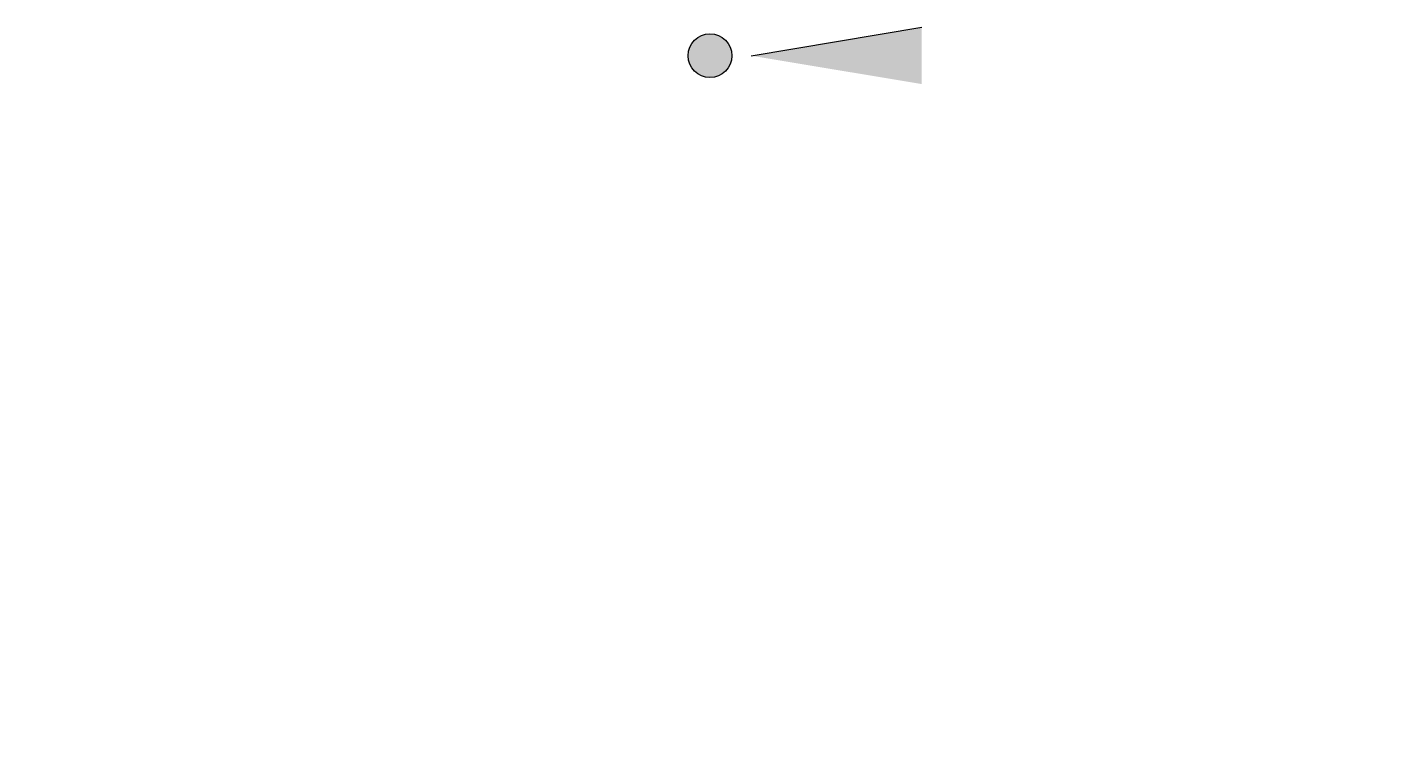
# Model space of a CAD drawing. Extents: x -5 to 5, y -5 to 0.2.
import ezdxf

# ---------------------------------------------------------------- set-up
doc = ezdxf.new("R2010")
doc.units = 0

msp = doc.modelspace()

# ---------------------------------------------------------------- hatches: boundary and pattern name
h = msp.add_hatch(color=256)
h.dxf.hatch_style = 1
h.paths.add_polyline_path([(1.551, -0.208), (1.551, 0.208), (0.301, 0)])
h.paths.add_polyline_path([(-0.161, 0, 1), (0.161, 0, 1)])
h = msp.add_hatch()
h.set_pattern_fill('ANGLE', color=256, scale=3.333333)
h.set_pattern_definition([(0, (0, 0), (0, 23.283), [16.933, -6.35]), (90, (0, 0), (-23.283, 1e-15), [16.933, -6.35])])
h.paths.add_polyline_path([(0, 0), (-5, -1.667), (-3.333, -3.333)])
h.paths.add_polyline_path([(-1.667, -5), (1.667, -5), (0, 0)])
h.paths.add_polyline_path([(3.333, -3.333), (5, -1.667), (0, 0)])

# ---------------------------------------------------------------- linework, layer by layer
msp.add_line((0.301, 0), (1.551, 0.208))
msp.add_circle((0, 0), 0.161)

doc.saveas('drawing.dxf')
